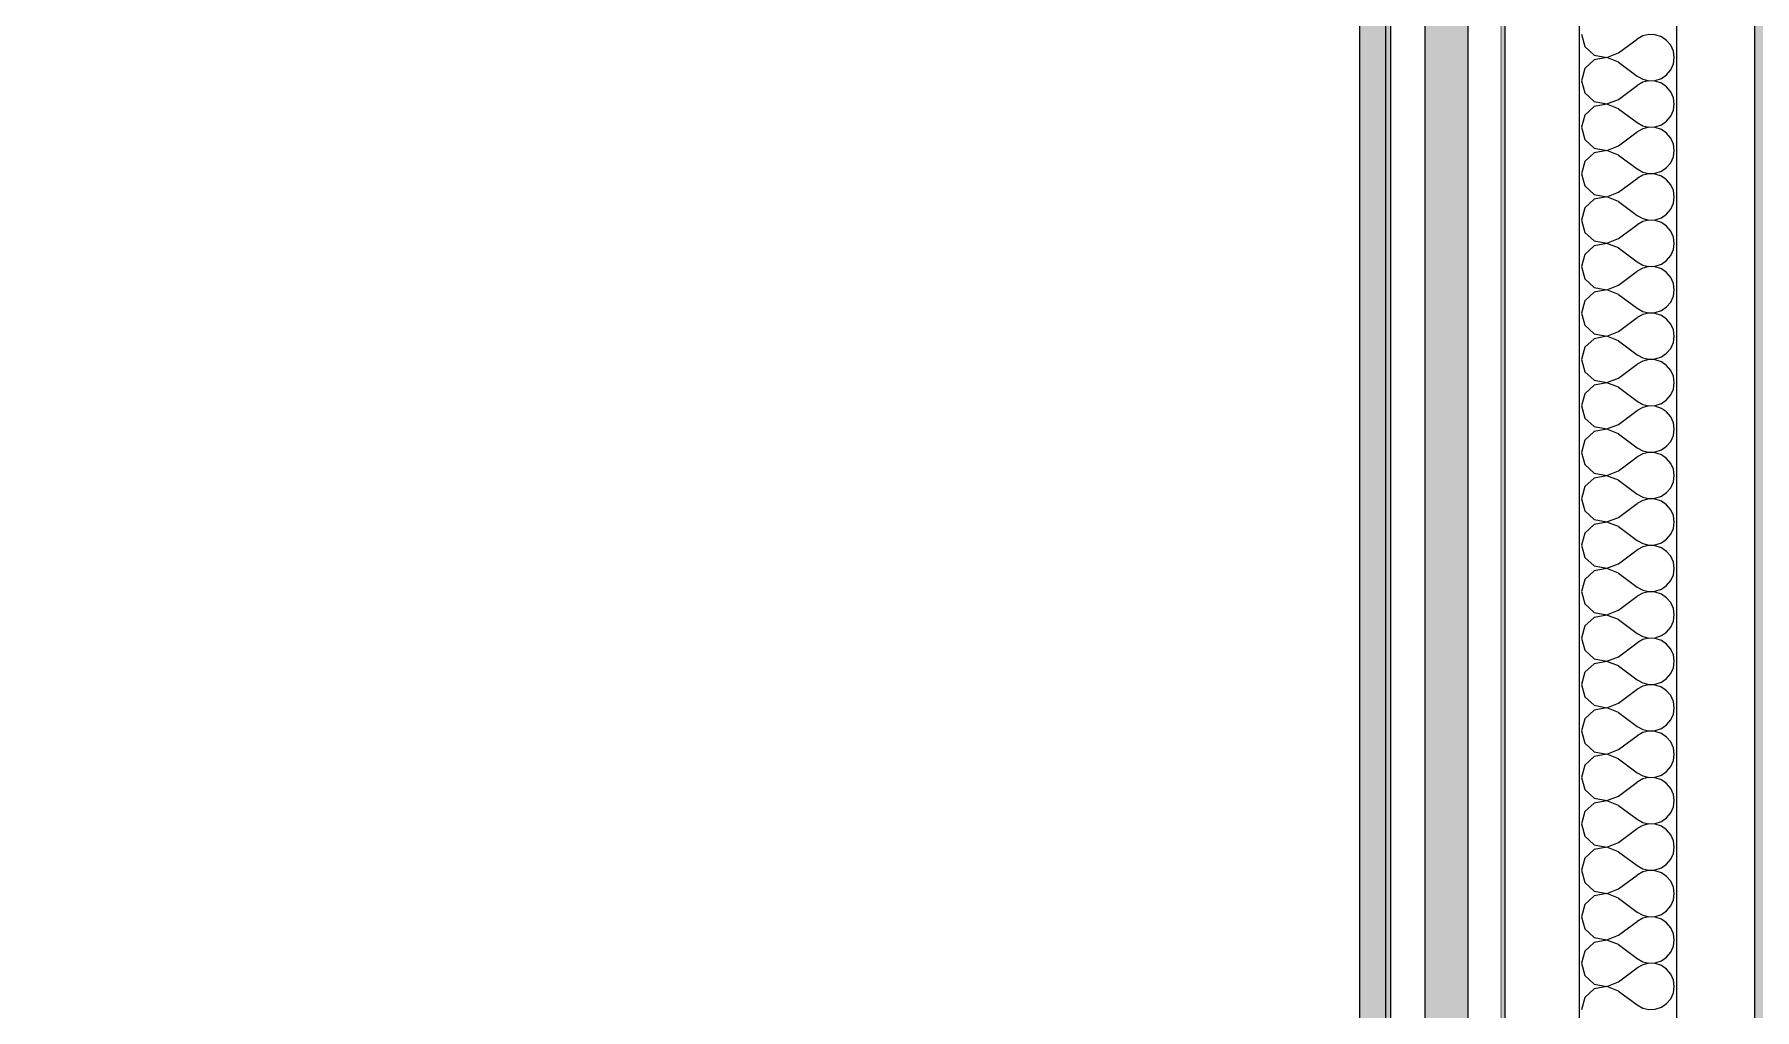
# Model space of a CAD drawing. Header units: millimetres. Extents: x -46169 to 228156, y -86316 to 18123.
# Drawn here: x 211698 to 212792, y -69154 to -68534 of the extents above; entities that cross this region are included whole.
import ezdxf

# ---------------------------------------------------------------- set-up
doc = ezdxf.new("R2010")
doc.units = ezdxf.units.MM
doc.header["$MEASUREMENT"] = 0
doc.linetypes.add('Wipeout_Contour', pattern=[1000, 0, -1000])
doc.layers.add('New_A-25-M_Wall_Int', color=7, linetype='Continuous')
doc.layers.add('New_A-25-M_Wall_Int_Pen_No__1', color=7, linetype='Continuous', lineweight=13)
doc.layers.add('New_A-25-M_Wall_Int_Pen_No__107', color=7, linetype='Continuous', lineweight=15, true_color=0xa6a6a6)

# ---------------------------------------------------------------- blocks, each defined once
blk = doc.blocks.new('*X631', base_point=(223698.6, -82529.3))
at = {"layer": 'New_A-25-M_Wall_Int_Pen_No__107', "linetype": 'Continuous'}
for p, q in [((212681.5, -68533.8), (212683.7, -68541.6)), ((212683.7, -68541.6), (212689.6, -68547)), ((212705.1, -68545.6), (212716.9, -68536.8)), ((212720.5, -68534.8), (212716.9, -68536.8)), ((212724.4, -68533.9), (212720.5, -68534.8)), ((212728.5, -68534.1), (212724.4, -68533.9)), ((212732.4, -68535.4), (212728.5, -68534.1)), ((212735.7, -68537.7), (212732.4, -68535.4)), ((212738.3, -68540.8), (212735.7, -68537.7)), ((212740, -68544.5), (212738.3, -68540.8)), ((212689.6, -68550.1), (212683.7, -68555.6)), ((212689.6, -68547), (212697.6, -68548.5)), ((212697.6, -68548.6), (212689.6, -68550.1)), ((212697.6, -68548.5), (212705.1, -68545.6)), ((212705.1, -68551.5), (212697.6, -68548.6)), ((212705.1, -68551.5), (212716.9, -68560.4)), ((212738.3, -68556.3), (212740, -68552.6)), ((212740.5, -68548.6), (212740, -68544.5)), ((212740, -68552.6), (212740.5, -68548.6)), ((212683.7, -68555.6), (212681.5, -68563.3)), ((212681.5, -68563.3), (212683.7, -68571.1)), ((212705.1, -68575.2), (212716.9, -68566.3)), ((212716.9, -68560.4), (212720.5, -68562.4)), ((212720.5, -68564.3), (212716.9, -68566.3)), ((212720.5, -68562.4), (212724.4, -68563.3)), ((212724.4, -68563.4), (212720.5, -68564.3)), ((212724.4, -68563.3), (212728.5, -68563.1)), ((212728.5, -68563.6), (212724.4, -68563.4)), ((212728.5, -68563.1), (212732.4, -68561.8)), ((212732.4, -68564.9), (212728.5, -68563.6)), ((212732.4, -68561.8), (212735.7, -68559.5)), ((212735.7, -68567.2), (212732.4, -68564.9)), ((212735.7, -68559.5), (212738.3, -68556.3)), ((212683.7, -68571.1), (212689.6, -68576.5)), ((212689.6, -68576.5), (212697.6, -68578)), ((212697.6, -68578), (212705.1, -68575.2)), ((212738.3, -68570.3), (212735.7, -68567.2)), ((212740, -68574.1), (212738.3, -68570.3)), ((212740.5, -68578.1), (212740, -68574.1)), ((212683.7, -68585.1), (212681.5, -68592.9)), ((212689.6, -68579.7), (212683.7, -68585.1)), ((212697.6, -68578.2), (212689.6, -68579.7)), ((212705.1, -68581.1), (212697.6, -68578.2)), ((212705.1, -68581.1), (212716.9, -68589.9)), ((212735.7, -68589), (212738.3, -68585.9)), ((212738.3, -68585.9), (212740, -68582.1)), ((212740, -68582.1), (212740.5, -68578.1)), ((212681.5, -68592.9), (212683.7, -68600.6)), ((212705.1, -68604.7), (212716.9, -68595.8)), ((212716.9, -68589.9), (212720.5, -68591.9)), ((212720.5, -68593.9), (212716.9, -68595.8)), ((212720.5, -68591.9), (212724.4, -68592.8)), ((212724.4, -68592.9), (212720.5, -68593.9)), ((212724.4, -68592.8), (212728.5, -68592.6)), ((212728.5, -68593.1), (212724.4, -68592.9)), ((212728.5, -68592.6), (212732.4, -68591.3)), ((212732.4, -68594.4), (212728.5, -68593.1)), ((212732.4, -68591.3), (212735.7, -68589)), ((212735.7, -68596.7), (212732.4, -68594.4)), ((212738.3, -68599.9), (212735.7, -68596.7)), ((212683.7, -68600.6), (212689.6, -68606.1)), ((212689.6, -68609.2), (212683.7, -68614.6)), ((212689.6, -68606.1), (212697.6, -68607.6)), ((212697.6, -68607.7), (212689.6, -68609.2)), ((212697.6, -68607.6), (212705.1, -68604.7)), ((212705.1, -68610.6), (212697.6, -68607.7)), ((212740, -68603.6), (212738.3, -68599.9)), ((212740.5, -68607.6), (212740, -68603.6)), ((212740, -68611.7), (212740.5, -68607.6)), ((212683.7, -68614.6), (212681.5, -68622.4)), ((212705.1, -68610.6), (212716.9, -68619.4)), ((212716.9, -68619.4), (212720.5, -68621.4)), ((212728.5, -68622.1), (212732.4, -68620.8)), ((212732.4, -68620.8), (212735.7, -68618.5)), ((212735.7, -68618.5), (212738.3, -68615.4)), ((212738.3, -68615.4), (212740, -68611.7)), ((212681.5, -68622.4), (212683.7, -68630.2)), ((212683.7, -68630.2), (212689.6, -68635.6)), ((212705.1, -68634.2), (212716.9, -68625.4)), ((212720.5, -68623.4), (212716.9, -68625.4)), ((212720.5, -68621.4), (212724.4, -68622.3)), ((212724.4, -68622.5), (212720.5, -68623.4)), ((212724.4, -68622.3), (212728.5, -68622.1)), ((212728.5, -68622.7), (212724.4, -68622.5)), ((212732.4, -68624), (212728.5, -68622.7)), ((212735.7, -68626.3), (212732.4, -68624)), ((212738.3, -68629.4), (212735.7, -68626.3)), ((212740, -68633.1), (212738.3, -68629.4)), ((212689.6, -68638.7), (212683.7, -68644.2)), ((212689.6, -68635.6), (212697.6, -68637.1)), ((212697.6, -68637.2), (212689.6, -68638.7)), ((212697.6, -68637.1), (212705.1, -68634.2)), ((212705.1, -68640.1), (212697.6, -68637.2)), ((212705.1, -68640.1), (212716.9, -68649)), ((212738.3, -68644.9), (212740, -68641.2)), ((212740.5, -68637.2), (212740, -68633.1)), ((212740, -68641.2), (212740.5, -68637.2)), ((212683.7, -68644.2), (212681.5, -68651.9)), ((212681.5, -68651.9), (212683.7, -68659.7)), ((212716.9, -68649), (212720.5, -68650.9)), ((212720.5, -68652.9), (212716.9, -68654.9)), ((212720.5, -68650.9), (212724.4, -68651.9)), ((212724.4, -68652), (212720.5, -68652.9)), ((212724.4, -68651.9), (212728.5, -68651.7)), ((212728.5, -68652.2), (212724.4, -68652)), ((212728.5, -68651.7), (212732.4, -68650.4)), ((212732.4, -68653.5), (212728.5, -68652.2)), ((212732.4, -68650.4), (212735.7, -68648.1)), ((212735.7, -68655.8), (212732.4, -68653.5)), ((212735.7, -68648.1), (212738.3, -68644.9)), ((212683.7, -68659.7), (212689.6, -68665.1)), ((212697.6, -68666.6), (212705.1, -68663.7)), ((212705.1, -68663.7), (212716.9, -68654.9)), ((212738.3, -68658.9), (212735.7, -68655.8)), ((212740, -68662.7), (212738.3, -68658.9)), ((212740.5, -68666.7), (212740, -68662.7)), ((212683.7, -68673.7), (212681.5, -68681.5)), ((212689.6, -68668.2), (212683.7, -68673.7)), ((212689.6, -68665.1), (212697.6, -68666.6)), ((212697.6, -68666.7), (212689.6, -68668.2)), ((212705.1, -68669.6), (212697.6, -68666.7)), ((212705.1, -68669.6), (212716.9, -68678.5)), ((212735.7, -68677.6), (212738.3, -68674.4)), ((212738.3, -68674.4), (212740, -68670.7)), ((212740, -68670.7), (212740.5, -68666.7)), ((212681.5, -68681.5), (212683.7, -68689.2)), ((212705.1, -68693.3), (212716.9, -68684.4)), ((212716.9, -68678.5), (212720.5, -68680.5)), ((212720.5, -68682.4), (212716.9, -68684.4)), ((212720.5, -68680.5), (212724.4, -68681.4)), ((212724.4, -68681.5), (212720.5, -68682.4)), ((212724.4, -68681.4), (212728.5, -68681.2)), ((212728.5, -68681.7), (212724.4, -68681.5)), ((212728.5, -68681.2), (212732.4, -68679.9)), ((212732.4, -68683), (212728.5, -68681.7)), ((212732.4, -68679.9), (212735.7, -68677.6)), ((212735.7, -68685.3), (212732.4, -68683)), ((212738.3, -68688.5), (212735.7, -68685.3)), ((212683.7, -68689.2), (212689.6, -68694.7)), ((212689.6, -68694.7), (212697.6, -68696.2)), ((212697.6, -68696.3), (212689.6, -68697.8)), ((212697.6, -68696.2), (212705.1, -68693.3)), ((212705.1, -68699.2), (212697.6, -68696.3)), ((212740, -68692.2), (212738.3, -68688.5)), ((212740.5, -68696.2), (212740, -68692.2)), ((212740, -68700.2), (212740.5, -68696.2)), ((212683.7, -68703.2), (212681.5, -68711)), ((212689.6, -68697.8), (212683.7, -68703.2)), ((212705.1, -68699.2), (212716.9, -68708)), ((212716.9, -68708), (212720.5, -68710)), ((212732.4, -68709.4), (212735.7, -68707.1)), ((212735.7, -68707.1), (212738.3, -68704)), ((212738.3, -68704), (212740, -68700.2)), ((212681.5, -68711), (212683.7, -68718.7)), ((212683.7, -68718.7), (212689.6, -68724.2)), ((212705.1, -68722.8), (212716.9, -68713.9)), ((212720.5, -68712), (212716.9, -68713.9)), ((212720.5, -68710), (212724.4, -68710.9)), ((212724.4, -68711), (212720.5, -68712)), ((212724.4, -68710.9), (212728.5, -68710.7)), ((212728.5, -68711.2), (212724.4, -68711)), ((212728.5, -68710.7), (212732.4, -68709.4)), ((212732.4, -68712.5), (212728.5, -68711.2)), ((212735.7, -68714.8), (212732.4, -68712.5)), ((212738.3, -68718), (212735.7, -68714.8)), ((212740, -68721.7), (212738.3, -68718)), ((212689.6, -68727.3), (212683.7, -68732.7)), ((212689.6, -68724.2), (212697.6, -68725.7)), ((212697.6, -68725.8), (212689.6, -68727.3)), ((212697.6, -68725.7), (212705.1, -68722.8)), ((212705.1, -68728.7), (212697.6, -68725.8)), ((212705.1, -68728.7), (212716.9, -68737.6)), ((212738.3, -68733.5), (212740, -68729.8)), ((212740.5, -68725.7), (212740, -68721.7)), ((212740, -68729.8), (212740.5, -68725.7)), ((212683.7, -68732.7), (212681.5, -68740.5)), ((212681.5, -68740.5), (212683.7, -68748.3)), ((212716.9, -68737.6), (212720.5, -68739.5)), ((212720.5, -68739.5), (212724.4, -68740.4)), ((212724.4, -68740.6), (212720.5, -68741.5)), ((212724.4, -68740.4), (212728.5, -68740.2)), ((212728.5, -68740.8), (212724.4, -68740.6)), ((212728.5, -68740.2), (212732.4, -68738.9)), ((212732.4, -68742.1), (212728.5, -68740.8)), ((212732.4, -68738.9), (212735.7, -68736.6)), ((212735.7, -68736.6), (212738.3, -68733.5)), ((212683.7, -68748.3), (212689.6, -68753.7)), ((212705.1, -68752.3), (212716.9, -68743.5)), ((212720.5, -68741.5), (212716.9, -68743.5)), ((212735.7, -68744.4), (212732.4, -68742.1)), ((212738.3, -68747.5), (212735.7, -68744.4)), ((212740, -68751.2), (212738.3, -68747.5)), ((212740.5, -68755.3), (212740, -68751.2)), ((212683.7, -68762.3), (212681.5, -68770)), ((212689.6, -68756.8), (212683.7, -68762.3)), ((212689.6, -68753.7), (212697.6, -68755.2)), ((212697.6, -68755.3), (212689.6, -68756.8)), ((212697.6, -68755.2), (212705.1, -68752.3)), ((212705.1, -68758.2), (212697.6, -68755.3)), ((212705.1, -68758.2), (212716.9, -68767.1)), ((212735.7, -68766.2), (212738.3, -68763)), ((212738.3, -68763), (212740, -68759.3)), ((212740, -68759.3), (212740.5, -68755.3)), ((212681.5, -68770), (212683.7, -68777.8)), ((212705.1, -68781.8), (212716.9, -68773)), ((212716.9, -68767.1), (212720.5, -68769.1)), ((212720.5, -68771), (212716.9, -68773)), ((212720.5, -68769.1), (212724.4, -68770)), ((212724.4, -68770.1), (212720.5, -68771)), ((212724.4, -68770), (212728.5, -68769.8)), ((212728.5, -68770.3), (212724.4, -68770.1)), ((212728.5, -68769.8), (212732.4, -68768.5)), ((212732.4, -68771.6), (212728.5, -68770.3)), ((212732.4, -68768.5), (212735.7, -68766.2)), ((212735.7, -68773.9), (212732.4, -68771.6)), ((212738.3, -68777), (212735.7, -68773.9)), ((212683.7, -68777.8), (212689.6, -68783.2)), ((212689.6, -68783.2), (212697.6, -68784.7)), ((212697.6, -68784.9), (212689.6, -68786.4)), ((212697.6, -68784.7), (212705.1, -68781.8)), ((212705.1, -68787.7), (212697.6, -68784.9)), ((212740, -68780.8), (212738.3, -68777)), ((212740.5, -68784.8), (212740, -68780.8)), ((212740, -68788.8), (212740.5, -68784.8)), ((212683.7, -68791.8), (212681.5, -68799.6)), ((212689.6, -68786.4), (212683.7, -68791.8)), ((212705.1, -68787.7), (212716.9, -68796.6)), ((212732.4, -68798), (212735.7, -68795.7)), ((212735.7, -68795.7), (212738.3, -68792.6)), ((212738.3, -68792.6), (212740, -68788.8)), ((212681.5, -68799.6), (212683.7, -68807.3)), ((212705.1, -68811.4), (212716.9, -68802.5)), ((212716.9, -68796.6), (212720.5, -68798.6)), ((212720.5, -68800.5), (212716.9, -68802.5)), ((212720.5, -68798.6), (212724.4, -68799.5)), ((212724.4, -68799.6), (212720.5, -68800.5)), ((212724.4, -68799.5), (212728.5, -68799.3)), ((212728.5, -68799.8), (212724.4, -68799.6)), ((212728.5, -68799.3), (212732.4, -68798)), ((212732.4, -68801.1), (212728.5, -68799.8)), ((212735.7, -68803.4), (212732.4, -68801.1)), ((212738.3, -68806.6), (212735.7, -68803.4)), ((212740, -68810.3), (212738.3, -68806.6)), ((212683.7, -68807.3), (212689.6, -68812.8)), ((212689.6, -68815.9), (212683.7, -68821.3)), ((212689.6, -68812.8), (212697.6, -68814.3)), ((212697.6, -68814.4), (212689.6, -68815.9)), ((212697.6, -68814.3), (212705.1, -68811.4)), ((212705.1, -68817.3), (212697.6, -68814.4)), ((212705.1, -68817.3), (212716.9, -68826.1)), ((212740.5, -68814.3), (212740, -68810.3)), ((212740, -68818.4), (212740.5, -68814.3)), ((212683.7, -68821.3), (212681.5, -68829.1)), ((212716.9, -68826.1), (212720.5, -68828.1)), ((212720.5, -68828.1), (212724.4, -68829)), ((212728.5, -68828.8), (212732.4, -68827.5)), ((212732.4, -68827.5), (212735.7, -68825.2)), ((212735.7, -68825.2), (212738.3, -68822.1)), ((212738.3, -68822.1), (212740, -68818.4)), ((212681.5, -68829.1), (212683.7, -68836.8)), ((212683.7, -68836.8), (212689.6, -68842.3)), ((212705.1, -68840.9), (212716.9, -68832)), ((212720.5, -68830.1), (212716.9, -68832)), ((212724.4, -68829.1), (212720.5, -68830.1)), ((212724.4, -68829), (212728.5, -68828.8)), ((212728.5, -68829.3), (212724.4, -68829.1)), ((212732.4, -68830.6), (212728.5, -68829.3)), ((212735.7, -68833), (212732.4, -68830.6)), ((212738.3, -68836.1), (212735.7, -68833)), ((212740, -68839.8), (212738.3, -68836.1)), ((212689.6, -68845.4), (212683.7, -68850.9)), ((212689.6, -68842.3), (212697.6, -68843.8)), ((212697.6, -68843.9), (212689.6, -68845.4)), ((212697.6, -68843.8), (212705.1, -68840.9)), ((212705.1, -68846.8), (212697.6, -68843.9)), ((212705.1, -68846.8), (212716.9, -68855.7)), ((212738.3, -68851.6), (212740, -68847.9)), ((212740.5, -68843.8), (212740, -68839.8)), ((212740, -68847.9), (212740.5, -68843.8)), ((212683.7, -68850.9), (212681.5, -68858.6)), ((212681.5, -68858.6), (212683.7, -68866.4)), ((212716.9, -68855.7), (212720.5, -68857.6)), ((212720.5, -68859.6), (212716.9, -68861.6)), ((212720.5, -68857.6), (212724.4, -68858.6)), ((212724.4, -68858.7), (212720.5, -68859.6)), ((212724.4, -68858.6), (212728.5, -68858.4)), ((212728.5, -68858.9), (212724.4, -68858.7)), ((212728.5, -68858.4), (212732.4, -68857.1)), ((212732.4, -68860.2), (212728.5, -68858.9)), ((212732.4, -68857.1), (212735.7, -68854.7)), ((212735.7, -68862.5), (212732.4, -68860.2)), ((212735.7, -68854.7), (212738.3, -68851.6)), ((212683.7, -68866.4), (212689.6, -68871.8)), ((212689.6, -68871.8), (212697.6, -68873.3)), ((212697.6, -68873.3), (212705.1, -68870.4)), ((212705.1, -68870.4), (212716.9, -68861.6)), ((212738.3, -68865.6), (212735.7, -68862.5)), ((212740, -68869.3), (212738.3, -68865.6)), ((212740.5, -68873.4), (212740, -68869.3)), ((212683.7, -68880.4), (212681.5, -68888.1)), ((212689.6, -68874.9), (212683.7, -68880.4)), ((212697.6, -68873.4), (212689.6, -68874.9)), ((212705.1, -68876.3), (212697.6, -68873.4)), ((212705.1, -68876.3), (212716.9, -68885.2)), ((212735.7, -68884.3), (212738.3, -68881.1)), ((212738.3, -68881.1), (212740, -68877.4)), ((212740, -68877.4), (212740.5, -68873.4)), ((212681.5, -68888.1), (212683.7, -68895.9)), ((212705.1, -68900), (212716.9, -68891.1)), ((212716.9, -68885.2), (212720.5, -68887.2)), ((212720.5, -68889.1), (212716.9, -68891.1)), ((212720.5, -68887.2), (212724.4, -68888.1)), ((212724.4, -68888.2), (212720.5, -68889.1)), ((212724.4, -68888.1), (212728.5, -68887.9)), ((212728.5, -68888.4), (212724.4, -68888.2)), ((212728.5, -68887.9), (212732.4, -68886.6)), ((212732.4, -68889.7), (212728.5, -68888.4)), ((212732.4, -68886.6), (212735.7, -68884.3)), ((212735.7, -68892), (212732.4, -68889.7)), ((212738.3, -68895.1), (212735.7, -68892)), ((212683.7, -68895.9), (212689.6, -68901.3)), ((212689.6, -68904.5), (212683.7, -68909.9)), ((212689.6, -68901.3), (212697.6, -68902.8)), ((212697.6, -68903), (212689.6, -68904.5)), ((212697.6, -68902.8), (212705.1, -68900)), ((212705.1, -68905.9), (212697.6, -68903)), ((212740, -68898.9), (212738.3, -68895.1)), ((212740.5, -68902.9), (212740, -68898.9)), ((212740, -68906.9), (212740.5, -68902.9)), ((212683.7, -68909.9), (212681.5, -68917.7)), ((212705.1, -68905.9), (212716.9, -68914.7)), ((212716.9, -68914.7), (212720.5, -68916.7)), ((212728.5, -68917.4), (212732.4, -68916.1)), ((212732.4, -68916.1), (212735.7, -68913.8)), ((212735.7, -68913.8), (212738.3, -68910.7)), ((212738.3, -68910.7), (212740, -68906.9)), ((212681.5, -68917.7), (212683.7, -68925.4)), ((212683.7, -68925.4), (212689.6, -68930.9)), ((212705.1, -68929.5), (212716.9, -68920.6)), ((212720.5, -68918.6), (212716.9, -68920.6)), ((212720.5, -68916.7), (212724.4, -68917.6)), ((212724.4, -68917.7), (212720.5, -68918.6)), ((212724.4, -68917.6), (212728.5, -68917.4)), ((212728.5, -68917.9), (212724.4, -68917.7)), ((212732.4, -68919.2), (212728.5, -68917.9)), ((212735.7, -68921.5), (212732.4, -68919.2)), ((212738.3, -68924.7), (212735.7, -68921.5)), ((212740, -68928.4), (212738.3, -68924.7)), ((212689.6, -68934), (212683.7, -68939.4)), ((212689.6, -68930.9), (212697.6, -68932.4)), ((212697.6, -68932.5), (212689.6, -68934)), ((212697.6, -68932.4), (212705.1, -68929.5)), ((212705.1, -68935.4), (212697.6, -68932.5)), ((212705.1, -68935.4), (212716.9, -68944.2)), ((212738.3, -68940.2), (212740, -68936.5)), ((212740.5, -68932.4), (212740, -68928.4)), ((212740, -68936.5), (212740.5, -68932.4)), ((212683.7, -68939.4), (212681.5, -68947.2)), ((212681.5, -68947.2), (212683.7, -68955)), ((212716.9, -68944.2), (212720.5, -68946.2)), ((212720.5, -68948.2), (212716.9, -68950.1)), ((212720.5, -68946.2), (212724.4, -68947.1)), ((212724.4, -68947.3), (212720.5, -68948.2)), ((212724.4, -68947.1), (212728.5, -68946.9)), ((212728.5, -68947.5), (212724.4, -68947.3)), ((212728.5, -68946.9), (212732.4, -68945.6)), ((212732.4, -68948.8), (212728.5, -68947.5)), ((212732.4, -68945.6), (212735.7, -68943.3)), ((212735.7, -68951.1), (212732.4, -68948.8)), ((212735.7, -68943.3), (212738.3, -68940.2)), ((212683.7, -68955), (212689.6, -68960.4)), ((212697.6, -68961.9), (212705.1, -68959)), ((212705.1, -68959), (212716.9, -68950.1)), ((212738.3, -68954.2), (212735.7, -68951.1)), ((212740, -68957.9), (212738.3, -68954.2)), ((212740.5, -68962), (212740, -68957.9)), ((212683.7, -68969), (212681.5, -68976.7)), ((212689.6, -68963.5), (212683.7, -68969)), ((212689.6, -68960.4), (212697.6, -68961.9)), ((212697.6, -68962), (212689.6, -68963.5)), ((212705.1, -68964.9), (212697.6, -68962)), ((212705.1, -68964.9), (212716.9, -68973.8)), ((212735.7, -68972.9), (212738.3, -68969.7)), ((212738.3, -68969.7), (212740, -68966)), ((212740, -68966), (212740.5, -68962)), ((212681.5, -68976.7), (212683.7, -68984.5)), ((212705.1, -68988.5), (212716.9, -68979.7)), ((212716.9, -68973.8), (212720.5, -68975.7)), ((212720.5, -68977.7), (212716.9, -68979.7)), ((212720.5, -68975.7), (212724.4, -68976.7)), ((212724.4, -68976.8), (212720.5, -68977.7)), ((212724.4, -68976.7), (212728.5, -68976.5)), ((212728.5, -68977), (212724.4, -68976.8)), ((212728.5, -68976.5), (212732.4, -68975.2)), ((212732.4, -68978.3), (212728.5, -68977)), ((212732.4, -68975.2), (212735.7, -68972.9)), ((212735.7, -68980.6), (212732.4, -68978.3)), ((212738.3, -68983.7), (212735.7, -68980.6)), ((212683.7, -68984.5), (212689.6, -68989.9)), ((212689.6, -68989.9), (212697.6, -68991.4)), ((212697.6, -68991.5), (212689.6, -68993)), ((212697.6, -68991.4), (212705.1, -68988.5)), ((212705.1, -68994.4), (212697.6, -68991.5)), ((212740, -68987.5), (212738.3, -68983.7)), ((212740.5, -68991.5), (212740, -68987.5)), ((212740, -68995.5), (212740.5, -68991.5)), ((212683.7, -68998.5), (212681.5, -69006.2)), ((212689.6, -68993), (212683.7, -68998.5)), ((212705.1, -68994.4), (212716.9, -69003.3)), ((212716.9, -69003.3), (212720.5, -69005.3)), ((212732.4, -69004.7), (212735.7, -69002.4)), ((212735.7, -69002.4), (212738.3, -68999.2)), ((212738.3, -68999.2), (212740, -68995.5)), ((212681.5, -69006.2), (212683.7, -69014)), ((212683.7, -69014), (212689.6, -69019.5)), ((212705.1, -69018.1), (212716.9, -69009.2)), ((212720.5, -69007.2), (212716.9, -69009.2)), ((212720.5, -69005.3), (212724.4, -69006.2)), ((212724.4, -69006.3), (212720.5, -69007.2)), ((212724.4, -69006.2), (212728.5, -69006)), ((212728.5, -69006.5), (212724.4, -69006.3)), ((212728.5, -69006), (212732.4, -69004.7)), ((212732.4, -69007.8), (212728.5, -69006.5)), ((212735.7, -69010.1), (212732.4, -69007.8)), ((212738.3, -69013.2), (212735.7, -69010.1)), ((212740, -69017), (212738.3, -69013.2)), ((212689.6, -69022.6), (212683.7, -69028)), ((212689.6, -69019.5), (212697.6, -69021)), ((212697.6, -69021.1), (212689.6, -69022.6)), ((212697.6, -69021), (212705.1, -69018.1)), ((212705.1, -69024), (212697.6, -69021.1)), ((212705.1, -69024), (212716.9, -69032.8)), ((212738.3, -69028.8), (212740, -69025)), ((212740.5, -69021), (212740, -69017)), ((212740, -69025), (212740.5, -69021)), ((212683.7, -69028), (212681.5, -69035.8)), ((212681.5, -69035.8), (212683.7, -69043.5)), ((212716.9, -69032.8), (212720.5, -69034.8)), ((212720.5, -69034.8), (212724.4, -69035.7)), ((212724.4, -69035.8), (212720.5, -69036.8)), ((212724.4, -69035.7), (212728.5, -69035.5)), ((212728.5, -69036), (212724.4, -69035.8)), ((212728.5, -69035.5), (212732.4, -69034.2)), ((212732.4, -69037.3), (212728.5, -69036)), ((212732.4, -69034.2), (212735.7, -69031.9)), ((212735.7, -69031.9), (212738.3, -69028.8)), ((212683.7, -69043.5), (212689.6, -69049)), ((212705.1, -69047.6), (212716.9, -69038.7)), ((212720.5, -69036.8), (212716.9, -69038.7)), ((212735.7, -69039.6), (212732.4, -69037.3)), ((212738.3, -69042.8), (212735.7, -69039.6)), ((212740, -69046.5), (212738.3, -69042.8)), ((212740.5, -69050.5), (212740, -69046.5)), ((212683.7, -69057.5), (212681.5, -69065.3)), ((212689.6, -69052.1), (212683.7, -69057.5)), ((212689.6, -69049), (212697.6, -69050.5)), ((212697.6, -69050.6), (212689.6, -69052.1)), ((212697.6, -69050.5), (212705.1, -69047.6)), ((212705.1, -69053.5), (212697.6, -69050.6)), ((212705.1, -69053.5), (212716.9, -69062.3)), ((212735.7, -69061.4), (212738.3, -69058.3)), ((212738.3, -69058.3), (212740, -69054.6)), ((212740, -69054.6), (212740.5, -69050.5)), ((212681.5, -69065.3), (212683.7, -69073.1)), ((212705.1, -69077.1), (212716.9, -69068.3)), ((212716.9, -69062.3), (212720.5, -69064.3)), ((212720.5, -69066.3), (212716.9, -69068.3)), ((212720.5, -69064.3), (212724.4, -69065.2)), ((212724.4, -69065.4), (212720.5, -69066.3)), ((212724.4, -69065.2), (212728.5, -69065)), ((212728.5, -69065.6), (212724.4, -69065.4)), ((212728.5, -69065), (212732.4, -69063.7)), ((212732.4, -69066.9), (212728.5, -69065.6)), ((212732.4, -69063.7), (212735.7, -69061.4)), ((212735.7, -69069.2), (212732.4, -69066.9)), ((212738.3, -69072.3), (212735.7, -69069.2)), ((212683.7, -69073.1), (212689.6, -69078.5)), ((212689.6, -69078.5), (212697.6, -69080)), ((212697.6, -69080.1), (212689.6, -69081.6)), ((212697.6, -69080), (212705.1, -69077.1)), ((212705.1, -69083), (212697.6, -69080.1)), ((212740, -69076), (212738.3, -69072.3)), ((212740.5, -69080.1), (212740, -69076)), ((212740, -69084.1), (212740.5, -69080.1)), ((212683.7, -69087.1), (212681.5, -69094.8)), ((212689.6, -69081.6), (212683.7, -69087.1)), ((212705.1, -69083), (212716.9, -69091.9)), ((212732.4, -69093.3), (212735.7, -69091)), ((212735.7, -69091), (212738.3, -69087.8)), ((212738.3, -69087.8), (212740, -69084.1)), ((212681.5, -69094.8), (212683.7, -69102.6)), ((212705.1, -69106.6), (212716.9, -69097.8)), ((212716.9, -69091.9), (212720.5, -69093.8)), ((212720.5, -69095.8), (212716.9, -69097.8)), ((212720.5, -69093.8), (212724.4, -69094.8)), ((212724.4, -69094.9), (212720.5, -69095.8)), ((212724.4, -69094.8), (212728.5, -69094.6)), ((212728.5, -69095.1), (212724.4, -69094.9)), ((212728.5, -69094.6), (212732.4, -69093.3)), ((212732.4, -69096.4), (212728.5, -69095.1)), ((212735.7, -69098.7), (212732.4, -69096.4)), ((212738.3, -69101.8), (212735.7, -69098.7)), ((212740, -69105.6), (212738.3, -69101.8)), ((212683.7, -69102.6), (212689.6, -69108)), ((212689.6, -69111.2), (212683.7, -69116.6)), ((212689.6, -69108), (212697.6, -69109.5)), ((212697.6, -69109.7), (212689.6, -69111.2)), ((212697.6, -69109.5), (212705.1, -69106.6)), ((212705.1, -69112.5), (212697.6, -69109.7)), ((212705.1, -69112.5), (212716.9, -69121.4)), ((212740.5, -69109.6), (212740, -69105.6)), ((212740, -69113.6), (212740.5, -69109.6)), ((212683.7, -69116.6), (212681.5, -69124.4)), ((212716.9, -69121.4), (212720.5, -69123.4)), ((212720.5, -69123.4), (212724.4, -69124.3)), ((212728.5, -69124.1), (212732.4, -69122.8)), ((212732.4, -69122.8), (212735.7, -69120.5)), ((212735.7, -69120.5), (212738.3, -69117.4)), ((212738.3, -69117.4), (212740, -69113.6)), ((212681.5, -69124.4), (212683.7, -69132.1)), ((212683.7, -69132.1), (212689.6, -69137.6)), ((212705.1, -69136.2), (212716.9, -69127.3)), ((212720.5, -69125.3), (212716.9, -69127.3)), ((212724.4, -69124.4), (212720.5, -69125.3)), ((212724.4, -69124.3), (212728.5, -69124.1)), ((212728.5, -69124.6), (212724.4, -69124.4)), ((212732.4, -69125.9), (212728.5, -69124.6)), ((212735.7, -69128.2), (212732.4, -69125.9)), ((212738.3, -69131.4), (212735.7, -69128.2)), ((212740, -69135.1), (212738.3, -69131.4)), ((212689.6, -69140.7), (212683.7, -69146.1)), ((212689.6, -69137.6), (212697.6, -69139.1)), ((212697.6, -69139.2), (212689.6, -69140.7)), ((212697.6, -69139.1), (212705.1, -69136.2)), ((212705.1, -69142.1), (212697.6, -69139.2)), ((212705.1, -69142.1), (212716.9, -69150.9)), ((212738.3, -69146.9), (212740, -69143.2)), ((212740.5, -69139.1), (212740, -69135.1)), ((212740, -69143.2), (212740.5, -69139.1)), ((212683.7, -69146.1), (212681.5, -69153.9)), ((212716.9, -69150.9), (212720.5, -69152.9)), ((212720.5, -69152.9), (212724.4, -69153.8)), ((212724.4, -69153.8), (212728.5, -69153.6)), ((212728.5, -69153.6), (212732.4, -69152.3)), ((212732.4, -69152.3), (212735.7, -69150)), ((212735.7, -69150), (212738.3, -69146.9))]:
    blk.add_line(p, q, dxfattribs=at)
blk = doc.blocks.new('Section Elem_568_3', base_point=(223698.6, -82529.3))
at = {"layer": 'New_A-25-M_Wall_Int_Pen_No__107', "linetype": 'Continuous', "lineweight": 0, "true_color": 0x535353}
blk.add_hatch(color=251, dxfattribs=at).paths.add_polyline_path([(212799, -66534.3), (212791.6, -66534.3), (212791.6, -70379.3), (212799, -70379.3)])
at = {"color": 254, "linetype": 'Wipeout_Contour', "lineweight": 0, "ltscale": 894063.854708}
blk.add_wipeout([(212791.6, -66534.3), (212742, -66534.3), (212742, -70379.3), (212791.6, -70379.3)], dxfattribs=at).dxf.layer = 'New_A-25-M_Wall_Int'
at = {"layer": 'New_A-25-M_Wall_Int_Pen_No__1', "linetype": 'Continuous'}
blk.add_line((212791.6, -66534.3), (212791.6, -70379.3), dxfattribs=at)
at = {"color": 254, "linetype": 'Wipeout_Contour', "lineweight": 0, "ltscale": 893851.367675}
blk.add_wipeout([(212742, -66534.3), (212680, -66534.3), (212680, -70379.3), (212742, -70379.3)], dxfattribs=at).dxf.layer = 'New_A-25-M_Wall_Int'
at = {"layer": 'New_A-25-M_Wall_Int_Pen_No__1', "linetype": 'Continuous'}
blk.add_line((212742, -66534.3), (212742, -70379.3), dxfattribs=at)
at = {"layer": 'New_A-25-M_Wall_Int'}
blk.add_blockref('*X631', (223698.6, -82529.3), dxfattribs=at)
at = {"color": 254, "linetype": 'Wipeout_Contour', "lineweight": 0, "ltscale": 893643.606976}
blk.add_wipeout([(212680, -66534.3), (212632.9, -66534.3), (212632.9, -70379.3), (212680, -70379.3)], dxfattribs=at).dxf.layer = 'New_A-25-M_Wall_Int'
at = {"layer": 'New_A-25-M_Wall_Int_Pen_No__107', "linetype": 'Continuous', "lineweight": 0, "true_color": 0x535353}
blk.add_hatch(color=251, dxfattribs=at).paths.add_polyline_path([(212632.9, -66534.3), (212630.1, -66534.3), (212630.1, -70379.3), (212632.9, -70379.3)])
at = {"layer": 'New_A-25-M_Wall_Int_Pen_No__1', "linetype": 'Continuous'}
for p, q in [((212630.1, -66534.3), (212630.1, -70379.3)), ((212632.9, -66534.3), (212632.9, -70379.3)), ((212680, -66534.3), (212680, -70379.3))]:
    blk.add_line(p, q, dxfattribs=at)
blk = doc.blocks.new('*X633', base_point=(223698.6, -82529.3))
at = {"layer": 'New_A-25-M_Wall_Int_Pen_No__107', "linetype": 'Continuous'}
blk.add_hatch(color=256, dxfattribs=at).paths.add_polyline_path([(212609.3, -66534.3), (212582, -66534.3), (212582, -70379.3), (212609.3, -70379.3)])
blk = doc.blocks.new('Section Elem_569_3', base_point=(223698.6, -82529.3))
at = {"layer": 'New_A-25-M_Wall_Int_Pen_No__107', "linetype": 'Continuous', "lineweight": 0, "true_color": 0x535353}
blk.add_hatch(color=251, dxfattribs=at).paths.add_polyline_path([(212560.2, -66534.3), (212556.9, -66534.3), (212556.9, -70379.3), (212560.2, -70379.3)])
at = {"color": 254, "linetype": 'Wipeout_Contour', "lineweight": 0, "ltscale": 891599.109612}
blk.add_wipeout([(211698.2, -66534.3), (211698.2, -70379.3), (212540.5, -70379.3), (212540.5, -66534.3)], dxfattribs=at).dxf.layer = 'New_A-25-M_Wall_Int'
at = {"layer": 'New_A-25-M_Wall_Int_Pen_No__107', "linetype": 'Continuous'}
blk.add_hatch(color=256, dxfattribs=at).paths.add_polyline_path([(212556.9, -66534.3), (212540.5, -66534.3), (212540.5, -70379.3), (212556.9, -70379.3)])
at = {"layer": 'New_A-25-M_Wall_Int_Pen_No__1', "linetype": 'Continuous'}
blk.add_line((212540.5, -66534.3), (212540.5, -70379.3), dxfattribs=at)
at = {"color": 254, "linetype": 'Wipeout_Contour', "lineweight": 0, "ltscale": 893318.699761}
blk.add_wipeout([(212582, -66534.3), (212560.2, -66534.3), (212560.2, -70379.3), (212582, -70379.3)], dxfattribs=at).dxf.layer = 'New_A-25-M_Wall_Int'
at = {"layer": 'New_A-25-M_Wall_Int_Pen_No__1', "linetype": 'Continuous'}
for p, q in [((212556.9, -66534.3), (212556.9, -70379.3)), ((212560.2, -66534.3), (212560.2, -70379.3))]:
    blk.add_line(p, q, dxfattribs=at)
at = {"color": 254, "linetype": 'Wipeout_Contour', "lineweight": 0, "ltscale": 893412.311053}
blk.add_wipeout([(212609.3, -66534.3), (212582, -66534.3), (212582, -70379.3), (212609.3, -70379.3)], dxfattribs=at).dxf.layer = 'New_A-25-M_Wall_Int'
at = {"layer": 'New_A-25-M_Wall_Int_Pen_No__1', "linetype": 'Continuous'}
blk.add_line((212582, -66534.3), (212582, -70379.3), dxfattribs=at)
at = {"layer": 'New_A-25-M_Wall_Int'}
blk.add_blockref('*X633', (223698.6, -82529.3), dxfattribs=at)
at = {"color": 254, "linetype": 'Wipeout_Contour', "lineweight": 0, "ltscale": 893503.842941}
blk.add_wipeout([(212630.1, -70379.3), (212630.1, -66534.3), (212609.3, -66534.3), (212609.3, -70379.3)], dxfattribs=at).dxf.layer = 'New_A-25-M_Wall_Int'
at = {"layer": 'New_A-25-M_Wall_Int_Pen_No__1', "linetype": 'Continuous'}
blk.add_line((212609.3, -66534.3), (212609.3, -70379.3), dxfattribs=at)

msp = doc.modelspace()

# ---------------------------------------------------------------- block references
at = {"layer": 'New_A-25-M_Wall_Int'}
msp.add_blockref('Section Elem_568_3', (223698.6, -82529.3), dxfattribs=at)

# ---------------------------------------------------------------- next in the draw order: block references
msp.add_blockref('Section Elem_569_3', (223698.6, -82529.3), dxfattribs=at)

doc.saveas('drawing.dxf')
